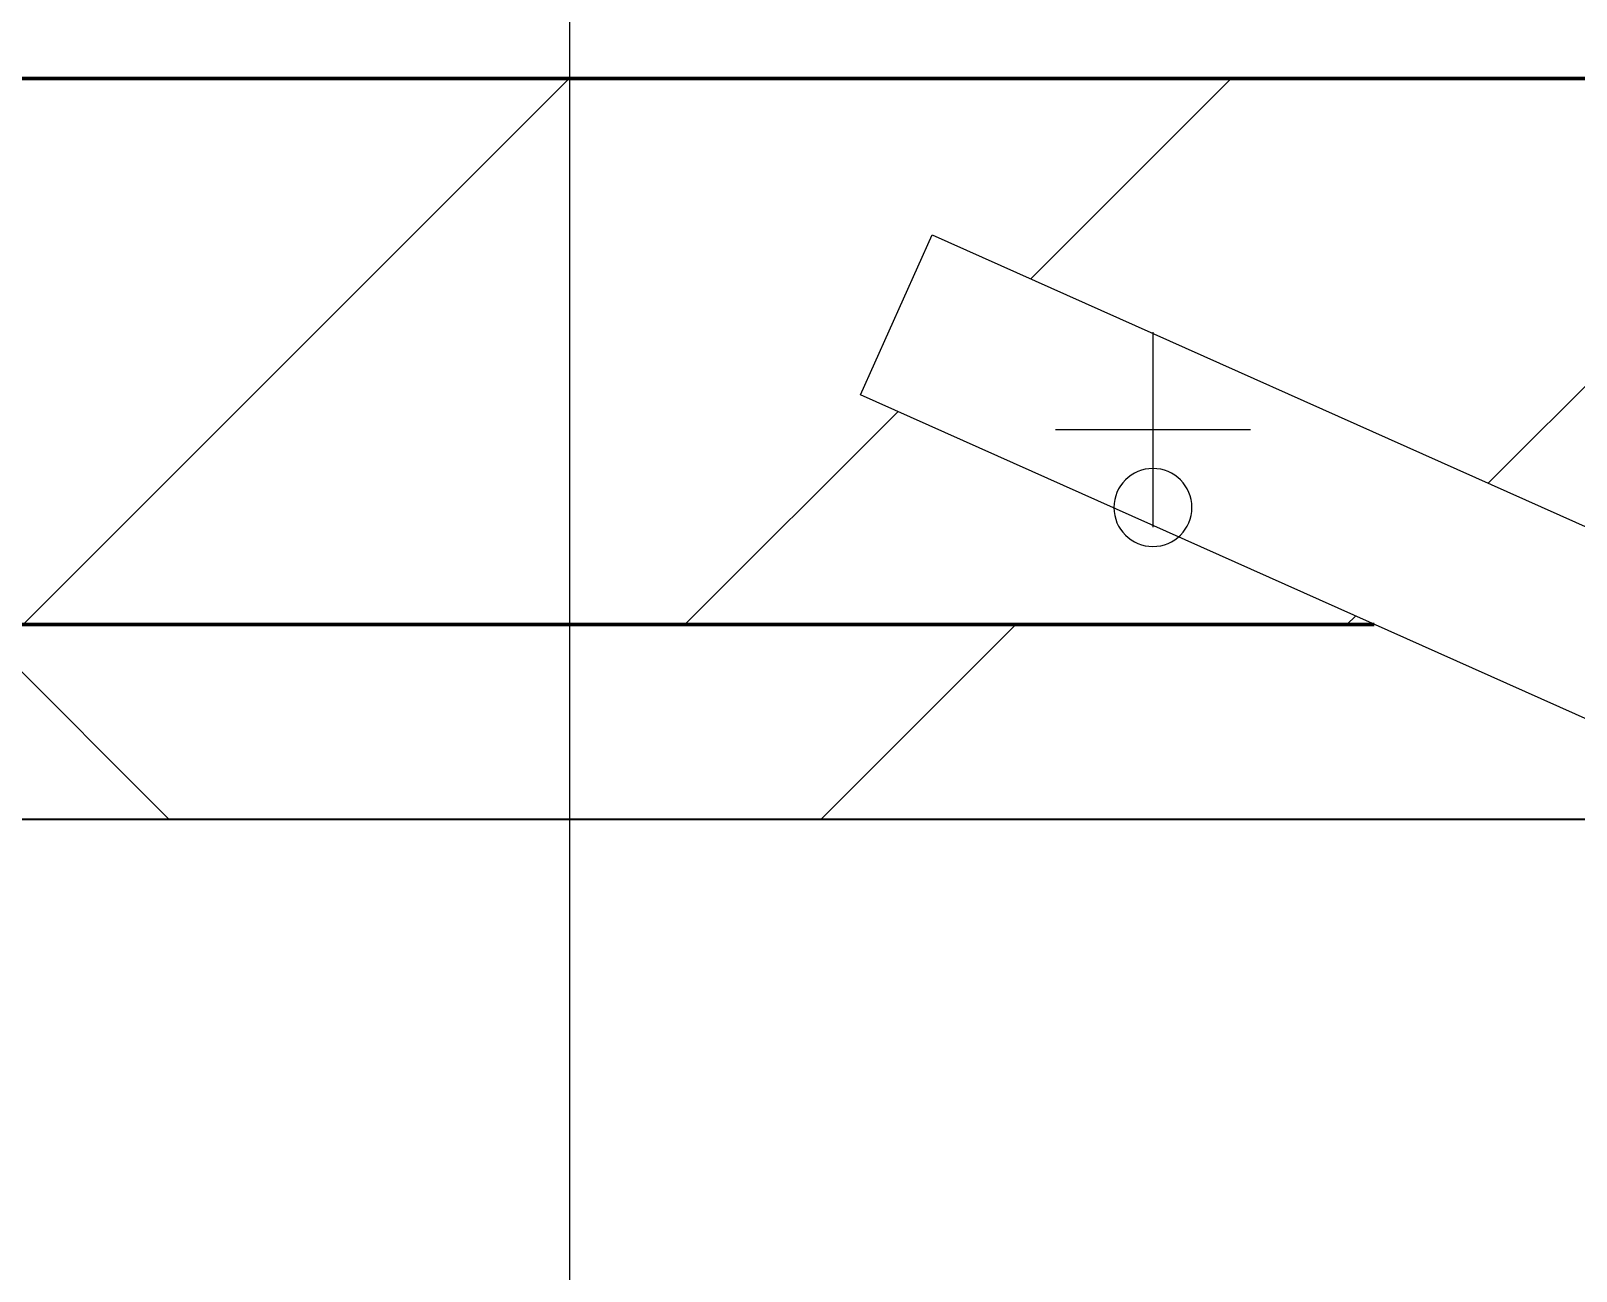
# Model space of a CAD drawing. Header units: millimetres. Extents: x -678720 to -601931, y -306 to 39239.
# Drawn here: x -647970.1 to -647573.9, y 8453.2 to 8771.3 of the extents above; entities that cross this region are included whole.
import ezdxf
from ezdxf.xclip import XClip

# ---------------------------------------------------------------- set-up
doc = ezdxf.new("R2010")
doc.units = ezdxf.units.MM
doc.header["$XCLIPFRAME"] = 0
for name, color, linetype, lineweight in [('A-DOOR', 3, 'Continuous', 25), ('A-DOOR-E', 2, 'Continuous', 25), ('A-GLAZ-CURT', 2, 'Continuous', 9), ('A-ROOM-IDEN', 3, 'Continuous', 25), ('A-WALL', 5, 'Continuous', 35), ('A-WALL-FNSH', 2, 'Continuous', 35), ('A-WALL-PATT', 1, 'Continuous', 35)]:
    doc.layers.add(name, color=color, linetype=linetype, lineweight=lineweight)
doc.layers.add('A11_ALU.SOLID SHEET', color=2, linetype='Continuous')

# ---------------------------------------------------------------- blocks, each defined once
blk = doc.blocks.new('DPA_AC-SG-PI - A2_1200x2000 mm-12189809-4234-01 ENLARGED MULTI-PURPOSE LEVEL - REFLECTED CEILING PLAN - SHEET 5')
at = {"layer": 'A-DOOR'}
for p, q in [((-500, 5), (-500, -45)), ((-525, -20), (-475, -20))]:
    blk.add_line(p, q, dxfattribs=at)
for start, end in [(0, 180), (180, 0)]:
    blk.add_arc((-500, -40), 10, start, end, dxfattribs=at)
at = {"layer": 'A-DOOR-E'}
for p, q in [((-575, -11.13), (-556.64, 29.95)), ((-556.64, 29.95), (511.63, -447.34)), ((493.28, -488.42), (-575, -11.13))]:
    blk.add_line(p, q, dxfattribs=at)
blk = doc.blocks.new('PPLS-PP19_Custom Tile Pattern - Custom Tile Pattern-V47-4234-01 ENLARGED MULTI-PURPOSE LEVEL - REFLECTED CEILING PLAN - SHEET 5')
at = {"layer": 'A-GLAZ-CURT'}
for p, q in [((31.34, 0), (300, 0)), ((300, 0), (31.34, 0)), ((195.99, 0), (213.31, 0)), ((213.31, 0), (195.99, 0)), ((230.06, 0), (300, 0)), ((143.25, -50), (300, -50)), ((300, -50), (143.25, -50))]:
    blk.add_line(p, q, dxfattribs=at)
for points, knots in [([(136.44, 0), (121.66, 0), (86.93, 0), (51.16, 0), (31.18, 0)], [-106.750556, -106.750556, -106.750556, -106.750556, -59.610984, 0, 0, 0, 0]), ([(103.09, 0), (101.08, 0), (86.31, 0), (63.34, 0), (41.24, 0), (32.83, 0), (31.27, 0)], [-375.435014, -375.435014, -375.435014, -375.435014, -369.147452, -330.153101, -307.516438, -302.210511, -302.210511, -302.210511, -302.210511]), ([(31.31, 0), (31.94, 0), (35.93, 0), (48.37, 0), (71.92, 0), (100.57, 0), (116.36, 0), (128.63, 0), (128.95, 0)], [-139.375777, -139.375777, -139.375777, -139.375777, -135.792042, -118.513713, -97.899267, -63.759246, -39.050993, -35.895543, -35.895543, -35.895543, -35.895543]), ([(31.33, 0), (34.8, 0), (52.2, 0), (88.72, 0), (120.63, 0), (138.28, 0), (138.53, 0)], [-401.364905, -401.364905, -401.364905, -401.364905, -390.253598, -346.313304, -291.370682, -290.5735, -290.5735, -290.5735, -290.5735]), ([(36.29, 0), (37.77, 0), (48.82, 0), (64.79, 0), (88.86, 0), (104.33, 0), (110.21, 0)], [-314.598523, -314.598523, -314.598523, -314.598523, -305.899624, -287.17622, -249.500363, -219.949083, -219.949083, -219.949083, -219.949083]), ([(168.37, 0), (167.68, 0), (162.47, 0), (147.02, 0), (109.77, 0), (76.86, 0), (57.82, 0), (48.07, 0), (45.1, 0), (44.17, 0)], [-543.375029, -543.375029, -543.375029, -543.375029, -530.793311, -458.593899, -401.860199, -357.622665, -341.267687, -334.000314, -330.517598, -330.517598, -330.517598, -330.517598]), ([(110.23, 0), (108.14, 0), (103.33, 0), (92.38, 0), (85.59, 0), (74.4, 0), (62.26, 0), (52.7, 0), (47.54, 0), (44.32, 0)], [-7949.5428, -7949.5428, -7949.5428, -7949.5428, -7723.759874, -7531.75727, -7135.649961, -6924.452779, -6738.82075, -6548.303034, -6363.964865, -6363.964865, -6363.964865, -6363.964865]), ([(45.26, 0), (47.78, 0), (57.22, 0), (71.67, 0), (84.83, 0), (86.01, 0), (92.51, 0), (94.33, 0)], [-4507.066662, -4507.066662, -4507.066662, -4507.066662, -4353.683244, -3960.84581, -3759.045785, -3336.541051, -2783.776468, -2783.776468, -2783.776468, -2783.776468]), ([(94.4, 0), (94.4, 0), (94.64, 0), (99.11, 0), (108.97, 0), (120.79, 0), (139.94, 0), (163.31, 0), (185.23, 0), (193.62, 0), (194.69, 0), (194.79, 0)], [-2348.345796, -2348.345796, -2348.345796, -2348.345796, -2310.419338, -2233.599744, -2052.234781, -1843.028543, -1530.39897, -1095.004608, -529.74427, -295.064701, -265.121568, -265.121568, -265.121568, -265.121568]), ([(157.9, 0), (156.77, 0), (151.67, 0), (143.29, 0), (134.04, 0), (126.24, 0), (118.6, 0), (114.23, 0), (111.98, 0), (105.66, 0), (105.23, 0), (105.23, 0)], [-10292.955006, -10292.955006, -10292.955006, -10292.955006, -10098.273015, -9847.788484, -9677.714971, -9567.007022, -9453.21225, -9220.200448, -9012.77275, -8966.157302, -8929.495943, -8929.495943, -8929.495943, -8929.495943]), ([(105.26, 0), (105.52, 0), (108.05, 0), (109.77, 0), (110.27, 0)], [-8920.561005, -8920.561005, -8920.561005, -8920.561005, -8814.835624, -8762.207945, -8762.207945, -8762.207945, -8762.207945]), ([(129.02, 0), (129.02, 0), (124.41, 0), (122.35, 0), (116.84, 0), (112.69, 0), (110.48, 0)], [-35.386604, -35.386604, -35.386604, -35.386604, -31.430235, -22.807238, -15.488593, -7.987979, -7.987979, -7.987979, -7.987979]), ([(110.97, 0), (115.66, 0), (126.98, 0), (132.42, 0), (134.6, 0)], [-218.659988, -218.659988, -218.659988, -218.659988, -194.761443, -152.241002, -152.241002, -152.241002, -152.241002]), ([(114.39, 0), (114.2, 0), (113.35, 0), (112.09, 0), (110.97, 0)], [-8148.58938, -8148.58938, -8148.58938, -8148.58938, -8105.191388, -7977.04013, -7977.04013, -7977.04013, -7977.04013]), ([(128.58, 0), (128.8, 0), (130.16, 0), (139.26, 0), (152.67, 0), (161.24, 0), (162.19, 0), (162.75, 0)], [-633.326174, -633.326174, -633.326174, -633.326174, -627.736123, -618.981161, -602.094757, -592.980799, -581.414464, -581.414464, -581.414464, -581.414464]), ([(137.1, 0), (136, 0), (133.64, 0), (129.87, 0), (129.11, 0)], [-670.405967, -670.405967, -670.405967, -670.405967, -651.020627, -640.742133, -640.742133, -640.742133, -640.742133]), ([(193.8, 0), (193.33, 0), (190.11, 0), (183.13, 0), (171, 0), (161.95, 0), (161.28, 0), (158.35, 0), (157.85, 0), (157.77, 0)], [-11665.349007, -11665.349007, -11665.349007, -11665.349007, -11565.880756, -11105.624034, -10839.086983, -10768.332124, -10666.779182, -10580.760289, -10550.278881, -10550.278881, -10550.278881, -10550.278881]), ([(300, 0), (286.53, 0), (254.22, 0), (207.11, 0), (177.41, 0), (159.34, 0), (158.33, 0), (158.3, 0)], [-285.253232, -285.253232, -285.253232, -285.253232, -244.693688, -187.987675, -143.776725, -129.632772, -123.352749, -123.352749, -123.352749, -123.352749]), ([(159.07, 0), (159.13, 0), (160.84, 0), (165.21, 0), (174.15, 0), (185.98, 0), (208.82, 0), (219.42, 0), (230.06, 0)], [-115.643202, -115.643202, -115.643202, -115.643202, -114.681583, -87.660824, -65.295536, -41.623857, -24.459831, 0, 0, 0, 0]), ([(162.75, 0), (165.4, 0), (170.91, 0), (172.61, 0), (172.61, 0)], [-111.264224, -111.264224, -111.264224, -111.264224, -56.742688, -19.085662, -19.085662, -19.085662, -19.085662]), ([(241, 0), (240.07, 0), (235.87, 0), (226.56, 0), (221.1, 0), (200.27, 0), (182.99, 0), (174.27, 0), (169.67, 0), (168.99, 0)], [-9463.29374, -9463.29374, -9463.29374, -9463.29374, -9406.094246, -9221.510254, -9016.44624, -8717.832359, -8253.978395, -8152.463617, -8069.855175, -8069.855175, -8069.855175, -8069.855175]), ([(215.22, 0), (214.62, 0), (210.55, 0), (203.98, 0), (187.54, 0), (175.3, 0), (169.49, 0)], [-203.825446, -203.825446, -203.825446, -203.825446, -198.527383, -184.406837, -162.427601, -142.916156, -142.916156, -142.916156, -142.916156]), ([(171.51, 0), (176.48, 0), (193.23, 0), (201.73, 0), (208.81, 0), (213.9, 0), (241.96, 0), (266.73, 0), (281.71, 0), (291.71, 0), (296.52, 0), (297.86, 0), (298.09, 0)], [-7971.819559, -7971.819559, -7971.819559, -7971.819559, -7784.112253, -7606.717214, -7289.299508, -7042.621073, -6582.165592, -6068.460911, -5766.029927, -5566.724884, -5280.360606, -5199.253518, -5199.253518, -5199.253518, -5199.253518]), ([(172.07, 0), (177.66, 0), (187.87, 0), (201.08, 0), (207.47, 0), (213.96, 0), (215.11, 0)], [-255.364076, -255.364076, -255.364076, -255.364076, -237.955587, -223.92608, -215.862851, -208.75215, -208.75215, -208.75215, -208.75215]), ([(242.02, 0), (236.29, 0), (226.36, 0), (219.94, 0), (219.02, 0)], [-11499.217704, -11499.217704, -11499.217704, -11499.217704, -11162.864862, -10856.732305, -10856.732305, -10856.732305, -10856.732305]), ([(219.9, 0), (220.86, 0), (226.81, 0), (236.89, 0), (242.06, 0)], [-10670.940496, -10670.940496, -10670.940496, -10670.940496, -10511.382485, -10035.729711, -10035.729711, -10035.729711, -10035.729711]), ([(247.1, 0), (246.76, 0), (245.62, 0), (243.56, 0), (242.16, 0)], [-9649.085549, -9649.085549, -9649.085549, -9649.085549, -9581.591397, -9488.02307, -9488.02307, -9488.02307, -9488.02307]), ([(300, 0), (288.22, 0), (268.61, 0), (249.23, 0), (242.41, 0)], [-12528.858583, -12528.858583, -12528.858583, -12528.858583, -11905.454923, -11507.003635, -11507.003635, -11507.003635, -11507.003635]), ([(242.54, 0), (243.55, 0), (245.31, 0), (246.54, 0), (246.96, 0)], [-10020.669166, -10020.669166, -10020.669166, -10020.669166, -9925.173265, -9834.877357, -9834.877357, -9834.877357, -9834.877357]), ([(284.76, 0), (284.76, 0), (285.09, 0), (287.47, 0), (293.59, 0), (297.76, 0), (300, 0)], [-4110.630118, -4110.630118, -4110.630118, -4110.630118, -4053.389046, -3959.664717, -3862.421465, -3746.95702, -3746.95702, -3746.95702, -3746.95702]), ([(297.38, 0), (295.84, 0), (291.62, 0), (285.38, 0), (284.87, 0)], [-4803.172655, -4803.172655, -4803.172655, -4803.172655, -4358.271401, -4143.037883, -4143.037883, -4143.037883, -4143.037883])]:
    blk.add_open_spline(points, degree=3, knots=knots, dxfattribs=at)
for points in [[(110.19, 0), (107.92, 0), (105.53, 0), (103.09, 0)], [(110.63, 0), (112.13, 0), (112.91, 0), (113.59, 0)], [(168.74, 0), (168.74, 0), (169.81, 0), (171.51, 0)], [(195.11, 0), (194.91, 0), (194.44, 0), (193.8, 0)]]:
    blk.add_open_spline(points, degree=3, dxfattribs=at)
blk = doc.blocks.new('PPLS-PP19_Custom Tile Pattern - Custom Tile Pattern-V48-4234-01 ENLARGED MULTI-PURPOSE LEVEL - REFLECTED CEILING PLAN - SHEET 5')
at = {"layer": 'A-GLAZ-CURT'}
for p, q in [((-300, 0), (300, 0)), ((300, 0), (-300, 0)), ((-293.07, 0), (-275.75, 0)), ((-275.75, 0), (-293.07, 0)), ((-222.32, 0), (-205, 0)), ((-205, 0), (-222.32, 0)), ((-300, -50), (300, -50)), ((300, -50), (-300, -50))]:
    blk.add_line(p, q, dxfattribs=at)
at = {"layer": 'A-GLAZ-CURT', "flags": 128}
for points in [[(-300, 0), (-291.56, 0), (-283.3, 0), (-275.2, 0), (-267.26, 0), (-259.45, 0), (-251.77, 0), (-244.2, 0), (-236.74, 0), (-229.36, 0), (-222.06, 0), (-214.83, 0), (-207.71, 0), (-200.76, 0), (-194.02, 0), (-187.54, 0), (-181.38, 0), (-175.58, 0), (-170.25, 0), (-165.64, 0), (-162.01, 0), (-160.15, 0)], [(-160.27, 0), (-164.95, 0), (-169.65, 0), (-174.47, 0), (-179.49, 0), (-184.81, 0), (-190.44, 0), (-196.37, 0), (-202.58, 0), (-209.04, 0), (-215.73, 0), (-222.63, 0), (-229.72, 0), (-236.97, 0), (-244.39, 0), (-251.96, 0), (-259.67, 0), (-267.51, 0), (-275.48, 0), (-283.55, 0), (-291.73, 0), (-300, 0)], [(-125.17, 0), (-128.55, 0), (-134.16, 0), (-140.03, 0), (-145.5, 0), (-150.63, 0), (-155.53, 0), (-160.21, 0)], [(-159.53, 0), (-157.46, 0), (-154.52, 0), (-149.42, 0), (-141.84, 0), (-132.81, 0), (-126.08, 0)]]:
    blk.add_lwpolyline(points, dxfattribs=at)
at = {"layer": 'A-GLAZ-CURT'}
for points, knots in [([(-300, 0), (-284.65, 0), (-236.57, 0), (-174.61, 0), (-129.95, 0), (-110.8, 0), (-99.5, 0), (-91.46, 0)], [-5323.127839, -5323.127839, -5323.127839, -5323.127839, -4502.809032, -2700.551212, -1002.059161, -460.363443, 0, 0, 0, 0]), ([(-226.13, 0), (-243.75, 0), (-267.5, 0), (-294.48, 0), (-300, 0)], [-14869.877812, -14869.877812, -14869.877812, -14869.877812, -13729.592194, -13439.944408, -13439.944408, -13439.944408, -13439.944408]), ([(-226.13, 0), (-229.6, 0), (-238.99, 0), (-255.22, 0), (-262.59, 0), (-264.9, 0), (-265.4, 0)], [-1042.264413, -1042.264413, -1042.264413, -1042.264413, -858.079193, -543.655514, -208.940337, 0, 0, 0, 0]), ([(-258.6, 0), (-257.91, 0), (-254.26, 0), (-242.92, 0), (-232.76, 0), (-227.27, 0)], [-5722.54675, -5722.54675, -5722.54675, -5722.54675, -5657.471696, -5413.335975, -5108.045086, -5108.045086, -5108.045086, -5108.045086]), ([(-226.73, 0), (-227.9, 0), (-231.76, 0), (-233.46, 0), (-234, 0)], [-910.549282, -910.549282, -910.549282, -910.549282, -846.069444, -682.911962, -682.911962, -682.911962, -682.911962]), ([(-233.49, 0), (-233.44, 0), (-232.38, 0), (-230.74, 0), (-225.3, 0), (-223.63, 0)], [-455.274641, -455.274641, -455.274641, -455.274641, -440.605512, -119.536984, 0, 0, 0, 0]), ([(-133.82, 0), (-135.51, 0), (-137.8, 0), (-149.31, 0), (-162.01, 0), (-177.91, 0), (-199.46, 0), (-215.25, 0), (-225.09, 0), (-226.16, 0)], [-2731.647847, -2731.647847, -2731.647847, -2731.647847, -2418.507304, -2308.929706, -2113.765672, -1763.376603, -1422.553702, -978.033455, -920.809871, -920.809871, -920.809871, -920.809871]), ([(-225.2, 0), (-224.27, 0), (-220.06, 0), (-213.1, 0), (-200.2, 0), (-185.8, 0), (-173.07, 0), (-162.54, 0), (-160.82, 0)], [-5069.638732, -5069.638732, -5069.638732, -5069.638732, -5017.494783, -4832.723979, -4666.091899, -4349.945572, -4000.813434, -3917.448111, -3917.448111, -3917.448111, -3917.448111]), ([(-160.21, 0), (-176.71, 0), (-198, 0), (-221.39, 0), (-225.07, 0)], [-16434.906326, -16434.906326, -16434.906326, -16434.906326, -15131.813646, -14892.772381, -14892.772381, -14892.772381, -14892.772381]), ([(-160.25, 0), (-163.8, 0), (-174.02, 0), (-185.59, 0), (-205.55, 0), (-218.62, 0), (-224.98, 0)], [-2237.412286, -2237.412286, -2237.412286, -2237.412286, -2029.680487, -1755.085331, -1400.429864, -1062.575795, -1062.575795, -1062.575795, -1062.575795]), ([(-223.63, 0), (-219.39, 0), (-206.17, 0), (-188.58, 0), (-169.02, 0), (-152.12, 0), (-136.84, 0), (-127.33, 0), (-124.19, 0), (-123.43, 0), (-123.28, 0)], [-5463.295695, -5463.295695, -5463.295695, -5463.295695, -5161.076232, -4739.070012, -4465.409639, -4149.119819, -3839.893365, -3647.167523, -3488.92562, -3439.852845, -3439.852845, -3439.852845, -3439.852845]), ([(-94.29, 0), (-105.9, 0), (-126.75, 0), (-151.15, 0), (-159.92, 0)], [-18467.639172, -18467.639172, -18467.639172, -18467.639172, -17136.203329, -16442.455551, -16442.455551, -16442.455551, -16442.455551]), ([(-137.88, 0), (-140.56, 0), (-147.66, 0), (-147.69, 0), (-155.64, 0), (-159.21, 0)], [-3187.727384, -3187.727384, -3187.727384, -3187.727384, -2919.378265, -2477.344047, -2257.973564, -2257.973564, -2257.973564, -2257.973564]), ([(-152.35, 0), (-151.03, 0), (-147.71, 0), (-143.57, 0), (-138.62, 0)], [-3494.978217, -3494.978217, -3494.978217, -3494.978217, -3371.022232, -3227.460399, -3227.460399, -3227.460399, -3227.460399]), ([(-118.78, 0), (-121.86, 0), (-126.28, 0), (-136.96, 0), (-147.46, 0), (-150.03, 0), (-150.57, 0)], [-5938.474035, -5938.474035, -5938.474035, -5938.474035, -5700.061948, -5508.838257, -5298.784692, -5196.16478, -5196.16478, -5196.16478, -5196.16478]), ([(-150.34, 0), (-150.07, 0), (-147.75, 0), (-142.6, 0), (-127.26, 0), (-107.3, 0), (-90.42, 0), (-75.26, 0), (-68.41, 0), (-65.12, 0), (-63.63, 0)], [-4948.728362, -4948.728362, -4948.728362, -4948.728362, -4883.323924, -4440.880425, -4054.690705, -3793.097032, -3402.597032, -3144.956779, -3050.982048, -2969.237017, -2969.237017, -2969.237017, -2969.237017]), ([(-26.75, 0), (-27.82, 0), (-36.18, 0), (-53.55, 0), (-78.2, 0), (-110.94, 0), (-130.52, 0), (-147.74, 0), (-149.07, 0)], [-8718.362214, -8718.362214, -8718.362214, -8718.362214, -8532.293389, -8073.216054, -7508.296369, -7004.680444, -6449.282163, -6277.220794, -6277.220794, -6277.220794, -6277.220794]), ([(-148.23, 0), (-146.94, 0), (-140.15, 0), (-137.28, 0), (-133.93, 0), (-128.78, 0), (-126.5, 0)], [-6162.058746, -6162.058746, -6162.058746, -6162.058746, -6017.569127, -5560.701257, -5364.112219, -5231.017328, -5231.017328, -5231.017328, -5231.017328]), ([(-94.29, 0), (-96.91, 0), (-107.23, 0), (-122.65, 0), (-139.03, 0), (-146.11, 0), (-146.95, 0)], [-1524.017021, -1524.017021, -1524.017021, -1524.017021, -1374.161226, -945.742622, -741.901385, -489.130243, -489.130243, -489.130243, -489.130243]), ([(-146.69, 0), (-146.59, 0), (-145.49, 0), (-135.69, 0), (-128.29, 0), (-125.15, 0)], [-420.34245, -420.34245, -420.34245, -420.34245, -406.956646, -290.263673, 0, 0, 0, 0]), ([(-127.41, 0), (-131.63, 0), (-133.16, 0), (-134.09, 0), (-134.15, 0)], [-8540.990293, -8540.990293, -8540.990293, -8540.990293, -8266.114998, -8246.473386, -8246.473386, -8246.473386, -8246.473386]), ([(-134.15, 0), (-133.32, 0), (-130.31, 0), (-117.33, 0), (-92.04, 0), (-74.02, 0), (-62.74, 0), (-60.36, 0), (-59.97, 0)], [-7657.439573, -7657.439573, -7657.439573, -7657.439573, -7293.749979, -6839.55839, -6236.997189, -5713.340575, -5140.470607, -5006.787413, -5006.787413, -5006.787413, -5006.787413]), ([(-120.13, 0), (-120.14, 0), (-120.24, 0), (-121.3, 0), (-129.25, 0), (-133.82, 0)], [-2933.992132, -2933.992132, -2933.992132, -2933.992132, -2920.575025, -2840.280255, -2731.647847, -2731.647847, -2731.647847, -2731.647847]), ([(-113.43, 0), (-113.44, 0), (-113.96, 0), (-119.73, 0), (-125.43, 0), (-127.03, 0), (-127.41, 0)], [-328.499627, -328.499627, -328.499627, -328.499627, -282.672656, -98.539552, -24.539552, 0, 0, 0, 0]), ([(-126.5, 0), (-122.44, 0), (-108.71, 0), (-86.68, 0), (-63.44, 0), (-54.4, 0), (-48.53, 0), (-30.79, 0), (-18.03, 0), (8.61, 0), (15.02, 0), (22.91, 0), (31, 0), (39.04, 0), (51.19, 0), (58.74, 0), (61.34, 0), (61.45, 0)], [-5231.017328, -5231.017328, -5231.017328, -5231.017328, -4994.692869, -4542.524482, -4008.285538, -3689.699207, -3546.54457, -3315.260113, -2864.387349, -2439.246196, -2084.094819, -1956.422387, -1818.904206, -1645.594513, -1443.202566, -1228.752106, -1120.932285, -1120.932285, -1120.932285, -1120.932285]), ([(-125.15, 0), (-124.93, 0), (-121.96, 0), (-113.01, 0), (-98.9, 0), (-85.29, 0), (-71.67, 0), (-65.93, 0), (-65.07, 0)], [-3362.7396, -3362.7396, -3362.7396, -3362.7396, -3342.215224, -3074.362186, -2902.289527, -2605.247022, -2322.099534, -2241.8264, -2241.8264, -2241.8264, -2241.8264]), ([(-122.08, 0), (-122.01, 0), (-121.69, 0), (-121.2, 0), (-120.88, 0)], [-3136.336417, -3136.336417, -3136.336417, -3136.336417, -3110.304437, -3035.164275, -3035.164275, -3035.164275, -3035.164275]), ([(-36.33, 0), (-36.43, 0), (-37.27, 0), (-45.02, 0), (-46.13, 0), (-60.59, 0), (-81.23, 0), (-99.51, 0), (-114.02, 0), (-117.28, 0), (-118.78, 0)], [-1855.773136, -1855.773136, -1855.773136, -1855.773136, -1810.870157, -1672.078046, -1405.135169, -1060.00838, -740.068933, -229.489605, -116.330425, 0, 0, 0, 0]), ([(-117.74, 0), (-117.19, 0), (-114.78, 0), (-113.43, 0), (-113.43, 0)], [-821.249067, -821.249067, -821.249067, -821.249067, -394.672656, -330.879064, -330.879064, -330.879064, -330.879064]), ([(-36.62, 0), (-36.62, 0), (-40.35, 0), (-44.32, 0), (-58.97, 0), (-85.2, 0), (-107.61, 0), (-116.56, 0), (-117.56, 0)], [-4069.478503, -4069.478503, -4069.478503, -4069.478503, -3858.647035, -3538.256648, -2842.901703, -2193.204658, -1433.981041, -985.49888, -985.49888, -985.49888, -985.49888]), ([(-115.82, 0), (-114.96, 0), (-110.41, 0), (-96.78, 0), (-71.33, 0), (-48.65, 0), (-31.36, 0), (-28.37, 0)], [-5724.064692, -5724.064692, -5724.064692, -5724.064692, -5430.283136, -5103.229623, -4799.173296, -4065.652676, -3911.444047, -3911.444047, -3911.444047, -3911.444047]), ([(-28.65, 0), (-32.53, 0), (-40.97, 0), (-56.24, 0), (-75.59, 0), (-94, 0), (-112.01, 0), (-114.94, 0), (-115.63, 0)], [-2070.406378, -2070.406378, -2070.406378, -2070.406378, -1792.521578, -1466.981642, -1208.454564, -789.402658, -501.969187, -243.577221, -243.577221, -243.577221, -243.577221])]:
    blk.add_open_spline(points, degree=3, knots=knots, dxfattribs=at)
blk.add_open_spline([(-160.16, 0), (-158.88, 0), (-157.83, 0), (-157.22, 0)], degree=3, dxfattribs=at)
blk = doc.blocks.new('*U321')
at = {"layer": 'A-GLAZ-CURT', "rotation": 180}
for name, p in [('PPLS-PP19_Custom Tile Pattern - Custom Tile Pattern-V48-4234-01 ENLARGED MULTI-PURPOSE LEVEL - REFLECTED CEILING PLAN - SHEET 5', (-15065, -710)), ('PPLS-PP19_Custom Tile Pattern - Custom Tile Pattern-V47-4234-01 ENLARGED MULTI-PURPOSE LEVEL - REFLECTED CEILING PLAN - SHEET 5', (-14465, -710))]:
    blk.add_blockref(name, p, dxfattribs=at)
blk = doc.blocks.new('*U743')
blk.add_lwpolyline([(21173.36, -580), (28210, -580), (28210, -6849.96), (45954.15, -6849.96), (45954.15, 600), (82995.06, 600), (83086.47, 650), (90052, 650), (90392, 990), (103159.16, 990), (103159.16, 4990), (21173.36, 4990), (21173.36, 3485.45), (21203.36, 3485.45), (21203.36, 925.54), (21173.36, 925.54), (21173.36, -580)])

msp = doc.modelspace()

# ---------------------------------------------------------------- block references
at = {"layer": 'A11_ALU.SOLID SHEET'}
ref = msp.add_blockref('*U743', (-744682.37, 3579.02), dxfattribs=at)
XClip(ref).set_block_clipping_path([(69798.6834257276, -3885.5002684942), (120965.0023936313, 33679.9972602262)])

# ---------------------------------------------------------------- next in the draw order: hatches: boundary and pattern name
at = {"layer": 'A-WALL-PATT', "lineweight": 9}
h = msp.add_hatch(dxfattribs=at)
h.set_pattern_fill('FP_2', color=256, style=0, pattern_type=2)
h.set_pattern_definition([(45, (0, 0), (-84.852814, 84.852814), [])])
h.paths.add_polyline_path([(-645614.94, 8619.02), (-644025.62, 8619.02), (-644076.02, 8641.53), (-644079.79, 8639.36), (-644084.96, 8639.36), (-644091.03, 8644.02), (-644092.03, 8648.69), (-644157.37, 8677.88), (-644139.02, 8718.97), (-643915.31, 8619.02), (-632557.37, 8619.02), (-632557.37, 8759.02), (-674883.69, 8759.02), (-674883.69, 8619.02), (-672825.62, 8619.02), (-672876.02, 8641.53), (-672879.79, 8639.36), (-672884.96, 8639.36), (-672891.03, 8644.02), (-672892.03, 8648.69), (-672957.37, 8677.88), (-672939.02, 8718.97), (-672715.31, 8619.02), (-669225.62, 8619.02), (-669276.02, 8641.53), (-669279.79, 8639.36), (-669284.96, 8639.36), (-669291.03, 8644.02), (-669292.03, 8648.69), (-669357.37, 8677.88), (-669339.02, 8718.97), (-669115.31, 8619.02), (-665625.62, 8619.02), (-665676.02, 8641.53), (-665679.79, 8639.36), (-665684.96, 8639.36), (-665691.03, 8644.02), (-665692.03, 8648.69), (-665757.37, 8677.88), (-665739.02, 8718.97), (-665515.31, 8619.02), (-662025.62, 8619.02), (-662076.02, 8641.53), (-662079.79, 8639.36), (-662084.96, 8639.36), (-662091.03, 8644.02), (-662092.03, 8648.69), (-662157.37, 8677.88), (-662139.02, 8718.97), (-661915.31, 8619.02), (-658425.62, 8619.02), (-658476.02, 8641.53), (-658479.79, 8639.36), (-658484.96, 8639.36), (-658491.03, 8644.02), (-658492.03, 8648.69), (-658557.37, 8677.88), (-658539.02, 8718.97), (-658315.31, 8619.02), (-654825.62, 8619.02), (-654876.02, 8641.53), (-654879.79, 8639.36), (-654884.96, 8639.36), (-654891.03, 8644.02), (-654892.03, 8648.69), (-654957.37, 8677.88), (-654939.02, 8718.97), (-654715.31, 8619.02), (-651225.62, 8619.02), (-651276.02, 8641.53), (-651279.79, 8639.36), (-651284.96, 8639.36), (-651291.03, 8644.02), (-651292.03, 8648.69), (-651357.37, 8677.88), (-651339.02, 8718.97), (-651115.31, 8619.02), (-647625.62, 8619.02), (-647676.02, 8641.53), (-647679.79, 8639.36), (-647684.96, 8639.36), (-647691.03, 8644.02), (-647692.03, 8648.69), (-647757.37, 8677.88), (-647739.02, 8718.97), (-647515.31, 8619.02), (-645746.78, 8619.02)])
h = msp.add_hatch(dxfattribs=at)
h.set_pattern_fill('FP_3', color=256, style=0, pattern_type=2)
h.set_pattern_definition([(45, (0, 0), (-212.13203, 212.13203), []), (135, (0, 0), (-212.13203, -212.13203), [])])
h.paths.add_polyline_path([(-637582.37, 8569.02), (-637582.37, 8619.02), (-643915.31, 8619.02), (-643803.39, 8569.02), (-641132.34, 8569.02)])
h.paths.add_polyline_path([(-659985.63, 8569.02), (-658313.71, 8569.02), (-658425.62, 8619.02), (-661915.31, 8619.02), (-661803.39, 8569.02), (-660051.55, 8569.02)])
h.paths.add_polyline_path([(-653657.25, 8569.02), (-651113.71, 8569.02), (-651225.62, 8619.02), (-654715.31, 8619.02), (-654603.39, 8569.02), (-653782.37, 8569.02)])
h.paths.add_polyline_path([(-643913.71, 8569.02), (-644025.62, 8619.02), (-647515.31, 8619.02), (-647403.39, 8569.02), (-643966.93, 8569.02)])
h.paths.add_polyline_path([(-658203.39, 8569.02), (-654713.71, 8569.02), (-654825.62, 8619.02), (-658315.31, 8619.02), (-658205.78, 8570.08)])
h.paths.add_polyline_path([(-662292.85, 8569.02), (-661913.71, 8569.02), (-662025.62, 8619.02), (-665515.31, 8619.02), (-665403.39, 8569.02), (-662358.77, 8569.02)])
h.paths.add_polyline_path([(-647513.71, 8569.02), (-647625.62, 8619.02), (-651115.31, 8619.02), (-651003.39, 8569.02), (-647526.64, 8569.02)])
h.paths.add_polyline_path([(-666973.22, 8569.02), (-665513.71, 8569.02), (-665625.62, 8619.02), (-669115.31, 8619.02), (-669003.39, 8569.02), (-667105.06, 8569.02)])
h.paths.add_polyline_path([(-670928.45, 8569.02), (-669113.71, 8569.02), (-669225.62, 8619.02), (-672715.31, 8619.02), (-672603.39, 8569.02), (-670994.37, 8569.02)])
h.paths.add_polyline_path([(-672906.07, 8569.02), (-672713.71, 8569.02), (-672825.62, 8619.02), (-674883.69, 8619.02), (-674883.69, 8569.02), (-672957.37, 8569.02)])

# ---------------------------------------------------------------- next in the draw order: linework, layer by layer
at = {"layer": 'A-ROOM-IDEN'}
msp.add_line((-647831.88, 8076.35), (-647831.88, 13579.25), dxfattribs=at)
at = {"layer": 'A-WALL', "color": 7, "lineweight": 70}
for p, q in [((-650182.37, 8759.02), (-647782.37, 8759.02)), ((-647782.37, 8759.02), (-646582.37, 8759.02)), ((-647782.37, 8619.02), (-650182.37, 8619.02)), ((-650182.37, 8619.02), (-647782.37, 8619.02)), ((-647625.62, 8619.02), (-647782.37, 8619.02)), ((-647782.37, 8619.02), (-647625.62, 8619.02))]:
    msp.add_line(p, q, dxfattribs=at)
at = {"layer": 'A-WALL-FNSH', "color": 250}
for p, q in [((-647782.37, 8569.02), (-650182.37, 8569.02)), ((-647513.71, 8569.02), (-647782.37, 8569.02))]:
    msp.add_line(p, q, dxfattribs=at)

# ---------------------------------------------------------------- next in the draw order: block references
msp.add_blockref('*U321', (-633017.37, 9279.02))
at = {"layer": 'A-DOOR-E'}
msp.add_blockref('DPA_AC-SG-PI - A2_1200x2000 mm-12189809-4234-01 ENLARGED MULTI-PURPOSE LEVEL - REFLECTED CEILING PLAN - SHEET 5', (-647182.37, 8689.02), dxfattribs=at)

doc.saveas('drawing.dxf')
